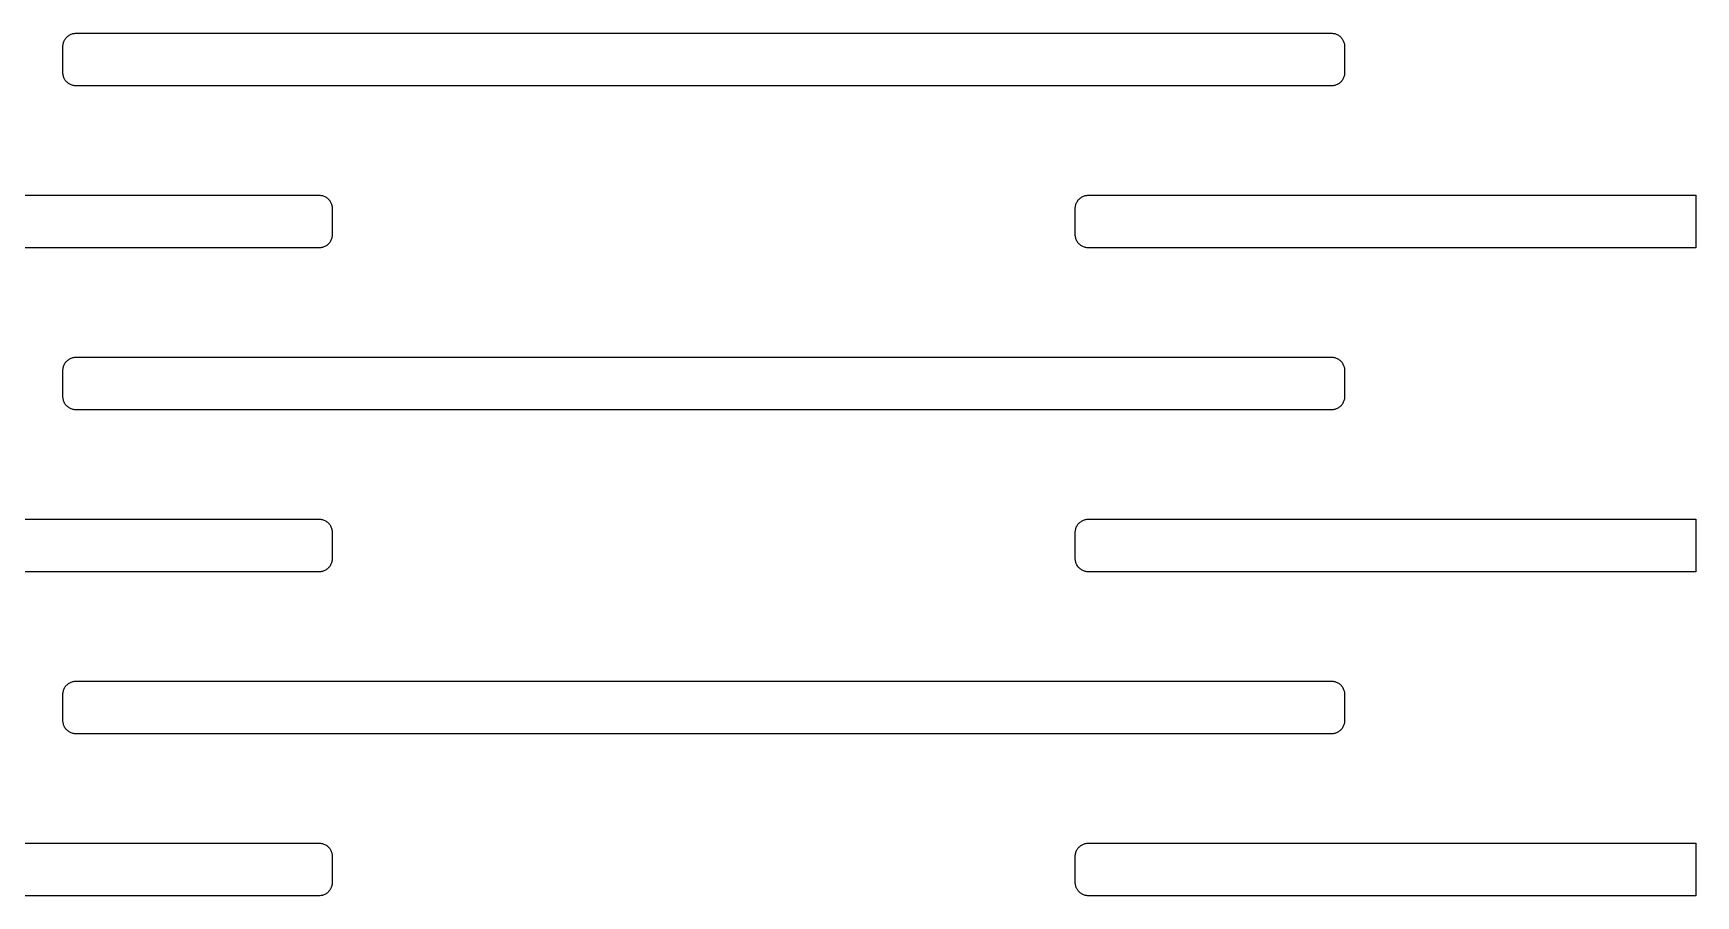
# Model space of a CAD drawing. Header units: metres. Extents: x -218 to 218, y -218 to 218.
# Drawn here: x -45.06 to -4, y 84.68 to 105.98 of the extents above; entities that cross this region are included whole.
import ezdxf

# ---------------------------------------------------------------- set-up
doc = ezdxf.new("R2010")
doc.units = ezdxf.units.M

msp = doc.modelspace()

# ---------------------------------------------------------------- linework, layer by layer
for p, q in [((-44.1882, 105.916), (-44.1713, 105.927)), ((-44.1713, 105.927), (-44.1538, 105.938)), ((-44.1538, 105.938), (-44.1356, 105.947)), ((-44.1356, 105.947), (-44.1168, 105.955)), ((-44.1168, 105.955), (-44.0976, 105.962)), ((-44.0976, 105.962), (-44.078, 105.968)), ((-44.078, 105.968), (-44.0581, 105.972)), ((-44.0581, 105.972), (-44.0379, 105.975)), ((-44.0379, 105.975), (-44.0176, 105.977)), ((-44.0176, 105.977), (-43.9972, 105.978)), ((-43.9972, 105.978), (-12.9972, 105.978)), ((-12.9972, 105.978), (-12.9768, 105.977)), ((-12.9768, 105.977), (-12.9565, 105.975)), ((-12.9565, 105.975), (-12.9363, 105.972)), ((-12.9363, 105.972), (-12.9164, 105.968)), ((-12.9164, 105.968), (-12.8968, 105.962)), ((-12.8968, 105.962), (-12.8775, 105.955)), ((-12.8775, 105.955), (-12.8588, 105.947)), ((-12.8588, 105.947), (-12.8406, 105.938)), ((-12.8406, 105.938), (-12.823, 105.927)), ((-12.823, 105.927), (-12.8062, 105.916)), ((-44.3222, 105.653), (-44.3215, 105.673)), ((-44.3222, 105.003), (-44.3222, 105.653)), ((-44.3215, 105.673), (-44.3196, 105.694)), ((-44.3196, 105.694), (-44.3164, 105.714)), ((-44.3164, 105.714), (-44.312, 105.734)), ((-44.312, 105.734), (-44.3063, 105.753)), ((-44.3063, 105.753), (-44.2994, 105.772)), ((-44.2994, 105.772), (-44.2913, 105.791)), ((-44.2913, 105.791), (-44.282, 105.809)), ((-44.282, 105.809), (-44.2716, 105.827)), ((-44.2716, 105.827), (-44.2601, 105.844)), ((-44.2601, 105.844), (-44.2476, 105.86)), ((-44.2476, 105.86), (-44.2341, 105.875)), ((-44.2341, 105.875), (-44.2197, 105.89)), ((-44.2197, 105.89), (-44.2044, 105.903)), ((-44.2044, 105.903), (-44.1882, 105.916)), ((-12.8062, 105.916), (-12.79, 105.903)), ((-12.79, 105.903), (-12.7747, 105.89)), ((-12.7747, 105.89), (-12.7603, 105.875)), ((-12.7603, 105.875), (-12.7468, 105.86)), ((-12.7468, 105.86), (-12.7343, 105.844)), ((-12.7343, 105.844), (-12.7228, 105.827)), ((-12.7228, 105.827), (-12.7124, 105.809)), ((-12.7124, 105.809), (-12.7031, 105.791)), ((-12.7031, 105.791), (-12.695, 105.772)), ((-12.695, 105.772), (-12.6881, 105.753)), ((-12.6881, 105.753), (-12.6824, 105.734)), ((-12.6824, 105.734), (-12.6779, 105.714)), ((-12.6779, 105.714), (-12.6748, 105.694)), ((-12.6748, 105.694), (-12.6728, 105.673)), ((-12.6728, 105.673), (-12.6722, 105.653)), ((-12.6722, 105.653), (-12.6722, 105.003)), ((-44.3215, 104.982), (-44.3222, 105.003)), ((-44.3196, 104.962), (-44.3215, 104.982)), ((-44.3164, 104.942), (-44.3196, 104.962)), ((-44.312, 104.922), (-44.3164, 104.942)), ((-44.3063, 104.902), (-44.312, 104.922)), ((-44.2994, 104.883), (-44.3063, 104.902)), ((-44.2913, 104.864), (-44.2994, 104.883)), ((-44.282, 104.846), (-44.2913, 104.864)), ((-44.2716, 104.829), (-44.282, 104.846)), ((-44.2601, 104.812), (-44.2716, 104.829)), ((-44.2476, 104.796), (-44.2601, 104.812)), ((-44.2341, 104.78), (-44.2476, 104.796)), ((-44.2197, 104.766), (-44.2341, 104.78)), ((-44.2044, 104.752), (-44.2197, 104.766)), ((-44.1882, 104.74), (-44.2044, 104.752)), ((-44.1713, 104.728), (-44.1882, 104.74)), ((-44.1538, 104.718), (-44.1713, 104.728)), ((-44.1356, 104.709), (-44.1538, 104.718)), ((-44.1168, 104.701), (-44.1356, 104.709)), ((-44.0976, 104.694), (-44.1168, 104.701)), ((-44.078, 104.688), (-44.0976, 104.694)), ((-12.8968, 104.694), (-12.9164, 104.688)), ((-12.8775, 104.701), (-12.8968, 104.694)), ((-12.8588, 104.709), (-12.8775, 104.701)), ((-12.8406, 104.718), (-12.8588, 104.709)), ((-12.823, 104.728), (-12.8406, 104.718)), ((-12.8062, 104.74), (-12.823, 104.728)), ((-12.79, 104.752), (-12.8062, 104.74)), ((-12.7747, 104.766), (-12.79, 104.752)), ((-12.7603, 104.78), (-12.7747, 104.766)), ((-12.7468, 104.796), (-12.7603, 104.78)), ((-12.7343, 104.812), (-12.7468, 104.796)), ((-12.7228, 104.829), (-12.7343, 104.812)), ((-12.7124, 104.846), (-12.7228, 104.829)), ((-12.7031, 104.864), (-12.7124, 104.846)), ((-12.695, 104.883), (-12.7031, 104.864)), ((-12.6881, 104.902), (-12.695, 104.883)), ((-12.6824, 104.922), (-12.6881, 104.902)), ((-12.6779, 104.942), (-12.6824, 104.922)), ((-12.6748, 104.962), (-12.6779, 104.942)), ((-12.6728, 104.982), (-12.6748, 104.962)), ((-12.6722, 105.003), (-12.6728, 104.982)), ((-44.0581, 104.684), (-44.078, 104.688)), ((-44.0379, 104.68), (-44.0581, 104.684)), ((-44.0176, 104.678), (-44.0379, 104.68)), ((-43.9972, 104.678), (-44.0176, 104.678)), ((-12.9972, 104.678), (-43.9972, 104.678)), ((-12.9768, 104.678), (-12.9972, 104.678)), ((-12.9565, 104.68), (-12.9768, 104.678)), ((-12.9363, 104.684), (-12.9565, 104.68)), ((-12.9164, 104.688), (-12.9363, 104.684)), ((-68.9972, 101.978), (-37.9972, 101.978)), ((-37.9972, 101.978), (-37.9768, 101.977)), ((-37.9768, 101.977), (-37.9565, 101.975)), ((-37.9565, 101.975), (-37.9363, 101.972)), ((-37.9363, 101.972), (-37.9164, 101.968)), ((-37.9164, 101.968), (-37.8968, 101.962)), ((-37.8968, 101.962), (-37.8775, 101.955)), ((-37.8775, 101.955), (-37.8588, 101.947)), ((-37.8588, 101.947), (-37.8406, 101.938)), ((-37.8406, 101.938), (-37.8231, 101.927)), ((-37.8231, 101.927), (-37.8062, 101.916)), ((-37.8062, 101.916), (-37.79, 101.903)), ((-37.79, 101.903), (-37.7747, 101.89)), ((-37.7747, 101.89), (-37.7603, 101.875)), ((-37.7603, 101.875), (-37.7468, 101.86)), ((-37.7468, 101.86), (-37.7343, 101.844)), ((-37.7343, 101.844), (-37.7228, 101.827)), ((-37.7228, 101.827), (-37.7124, 101.809)), ((-19.282, 101.809), (-19.2716, 101.827)), ((-19.2716, 101.827), (-19.2601, 101.844)), ((-19.2601, 101.844), (-19.2476, 101.86)), ((-19.2476, 101.86), (-19.2341, 101.875)), ((-19.2341, 101.875), (-19.2197, 101.89)), ((-19.2197, 101.89), (-19.2044, 101.903)), ((-19.2044, 101.903), (-19.1882, 101.916)), ((-19.1882, 101.916), (-19.1713, 101.927)), ((-19.1713, 101.927), (-19.1538, 101.938)), ((-19.1538, 101.938), (-19.1356, 101.947)), ((-19.1356, 101.947), (-19.1168, 101.955)), ((-19.1168, 101.955), (-19.0976, 101.962)), ((-19.0976, 101.962), (-19.078, 101.968)), ((-19.078, 101.968), (-19.0581, 101.972)), ((-19.0581, 101.972), (-19.0379, 101.975)), ((-19.0379, 101.975), (-19.0176, 101.977)), ((-19.0176, 101.977), (-18.9972, 101.978)), ((-18.9972, 101.978), (-4, 101.978)), ((-4, 101.978), (-4, 100.678)), ((-37.7124, 101.809), (-37.7031, 101.791)), ((-37.7031, 101.791), (-37.695, 101.772)), ((-37.695, 101.772), (-37.6881, 101.753)), ((-37.6881, 101.753), (-37.6824, 101.734)), ((-37.6824, 101.734), (-37.6779, 101.714)), ((-37.6779, 101.714), (-37.6748, 101.694)), ((-37.6748, 101.694), (-37.6728, 101.673)), ((-37.6728, 101.673), (-37.6722, 101.653)), ((-37.6722, 101.653), (-37.6722, 101.003)), ((-19.3222, 101.653), (-19.3215, 101.673)), ((-19.3222, 101.003), (-19.3222, 101.653)), ((-19.3215, 101.673), (-19.3196, 101.694)), ((-19.3196, 101.694), (-19.3164, 101.714)), ((-19.3164, 101.714), (-19.312, 101.734)), ((-19.312, 101.734), (-19.3063, 101.753)), ((-19.3063, 101.753), (-19.2994, 101.772)), ((-19.2994, 101.772), (-19.2913, 101.791)), ((-19.2913, 101.791), (-19.282, 101.809)), ((-37.6722, 101.003), (-37.6728, 100.982)), ((-19.3215, 100.982), (-19.3222, 101.003)), ((-37.9972, 100.678), (-68.9972, 100.678)), ((-37.9768, 100.678), (-37.9972, 100.678)), ((-37.9565, 100.68), (-37.9768, 100.678)), ((-37.9363, 100.684), (-37.9565, 100.68)), ((-37.9164, 100.688), (-37.9363, 100.684)), ((-37.8968, 100.694), (-37.9164, 100.688)), ((-37.8775, 100.701), (-37.8968, 100.694)), ((-37.8588, 100.709), (-37.8775, 100.701)), ((-37.8406, 100.718), (-37.8588, 100.709)), ((-37.8231, 100.728), (-37.8406, 100.718)), ((-37.8062, 100.74), (-37.8231, 100.728)), ((-37.79, 100.752), (-37.8062, 100.74)), ((-37.7747, 100.766), (-37.79, 100.752)), ((-37.7603, 100.78), (-37.7747, 100.766)), ((-37.7468, 100.796), (-37.7603, 100.78)), ((-37.7343, 100.812), (-37.7468, 100.796)), ((-37.7228, 100.829), (-37.7343, 100.812)), ((-37.7124, 100.846), (-37.7228, 100.829)), ((-37.7031, 100.864), (-37.7124, 100.846)), ((-37.695, 100.883), (-37.7031, 100.864)), ((-37.6881, 100.902), (-37.695, 100.883)), ((-37.6824, 100.922), (-37.6881, 100.902)), ((-37.6779, 100.942), (-37.6824, 100.922)), ((-37.6748, 100.962), (-37.6779, 100.942)), ((-37.6728, 100.982), (-37.6748, 100.962)), ((-19.3196, 100.962), (-19.3215, 100.982)), ((-19.3164, 100.942), (-19.3196, 100.962)), ((-19.312, 100.922), (-19.3164, 100.942)), ((-19.3063, 100.902), (-19.312, 100.922)), ((-19.2994, 100.883), (-19.3063, 100.902)), ((-19.2913, 100.864), (-19.2994, 100.883)), ((-19.282, 100.846), (-19.2913, 100.864)), ((-19.2716, 100.829), (-19.282, 100.846)), ((-19.2601, 100.812), (-19.2716, 100.829)), ((-19.2476, 100.796), (-19.2601, 100.812)), ((-19.2341, 100.78), (-19.2476, 100.796)), ((-19.2197, 100.766), (-19.2341, 100.78)), ((-19.2044, 100.752), (-19.2197, 100.766)), ((-19.1882, 100.74), (-19.2044, 100.752)), ((-19.1713, 100.728), (-19.1882, 100.74)), ((-19.1538, 100.718), (-19.1713, 100.728)), ((-19.1356, 100.709), (-19.1538, 100.718)), ((-19.1168, 100.701), (-19.1356, 100.709)), ((-19.0976, 100.694), (-19.1168, 100.701)), ((-19.078, 100.688), (-19.0976, 100.694)), ((-19.0581, 100.684), (-19.078, 100.688)), ((-19.0379, 100.68), (-19.0581, 100.684)), ((-19.0176, 100.678), (-19.0379, 100.68)), ((-18.9972, 100.678), (-19.0176, 100.678)), ((-4, 100.678), (-18.9972, 100.678)), ((-44.3196, 97.6935), (-44.3164, 97.7137)), ((-44.3164, 97.7137), (-44.312, 97.7336)), ((-44.312, 97.7336), (-44.3063, 97.7532)), ((-44.3063, 97.7532), (-44.2994, 97.7724)), ((-44.2994, 97.7724), (-44.2913, 97.7912)), ((-44.2913, 97.7912), (-44.282, 97.8094)), ((-44.282, 97.8094), (-44.2716, 97.8269)), ((-44.2716, 97.8269), (-44.2601, 97.8438)), ((-44.2601, 97.8438), (-44.2476, 97.86)), ((-44.2476, 97.86), (-44.2341, 97.8753)), ((-44.2341, 97.8753), (-44.2197, 97.8897)), ((-44.2197, 97.8897), (-44.2044, 97.9032)), ((-44.2044, 97.9032), (-44.1882, 97.9157)), ((-44.1882, 97.9157), (-44.1713, 97.9272)), ((-44.1713, 97.9272), (-44.1538, 97.9376)), ((-44.1538, 97.9376), (-44.1356, 97.9469)), ((-44.1356, 97.9469), (-44.1168, 97.955)), ((-44.1168, 97.955), (-44.0976, 97.9619)), ((-44.0976, 97.9619), (-44.078, 97.9676)), ((-44.078, 97.9676), (-44.0581, 97.972)), ((-44.0581, 97.972), (-44.0379, 97.9752)), ((-44.0379, 97.9752), (-44.0176, 97.9772)), ((-44.0176, 97.9772), (-43.9972, 97.9778)), ((-43.9972, 97.9778), (-12.9972, 97.9778)), ((-12.9972, 97.9778), (-12.9768, 97.9772)), ((-12.9768, 97.9772), (-12.9565, 97.9752)), ((-12.9565, 97.9752), (-12.9363, 97.972)), ((-12.9363, 97.972), (-12.9164, 97.9676)), ((-12.9164, 97.9676), (-12.8968, 97.9619)), ((-12.8968, 97.9619), (-12.8775, 97.955)), ((-12.8775, 97.955), (-12.8588, 97.9469)), ((-12.8588, 97.9469), (-12.8406, 97.9376)), ((-12.8406, 97.9376), (-12.823, 97.9272)), ((-12.823, 97.9272), (-12.8062, 97.9157)), ((-12.8062, 97.9157), (-12.79, 97.9032)), ((-12.79, 97.9032), (-12.7747, 97.8897)), ((-12.7747, 97.8897), (-12.7603, 97.8753)), ((-12.7603, 97.8753), (-12.7468, 97.86)), ((-12.7468, 97.86), (-12.7343, 97.8438)), ((-12.7343, 97.8438), (-12.7228, 97.8269)), ((-12.7228, 97.8269), (-12.7124, 97.8094)), ((-12.7124, 97.8094), (-12.7031, 97.7912)), ((-12.7031, 97.7912), (-12.695, 97.7724)), ((-12.695, 97.7724), (-12.6881, 97.7532)), ((-12.6881, 97.7532), (-12.6824, 97.7336)), ((-12.6824, 97.7336), (-12.6779, 97.7137)), ((-12.6779, 97.7137), (-12.6748, 97.6935)), ((-44.3222, 97.6528), (-44.3215, 97.6732)), ((-44.3222, 97.0028), (-44.3222, 97.6528)), ((-44.3215, 97.6732), (-44.3196, 97.6935)), ((-12.6748, 97.6935), (-12.6728, 97.6732)), ((-12.6728, 97.6732), (-12.6722, 97.6528)), ((-12.6722, 97.6528), (-12.6722, 97.0028)), ((-44.3215, 96.9824), (-44.3222, 97.0028)), ((-44.3196, 96.9621), (-44.3215, 96.9824)), ((-44.3164, 96.9419), (-44.3196, 96.9621)), ((-44.312, 96.922), (-44.3164, 96.9419)), ((-44.3063, 96.9024), (-44.312, 96.922)), ((-44.2994, 96.8831), (-44.3063, 96.9024)), ((-12.6881, 96.9024), (-12.695, 96.8831)), ((-12.6824, 96.922), (-12.6881, 96.9024)), ((-12.6779, 96.9419), (-12.6824, 96.922)), ((-12.6748, 96.9621), (-12.6779, 96.9419)), ((-12.6728, 96.9824), (-12.6748, 96.9621)), ((-12.6722, 97.0028), (-12.6728, 96.9824)), ((-44.2913, 96.8644), (-44.2994, 96.8831)), ((-44.282, 96.8462), (-44.2913, 96.8644)), ((-44.2716, 96.8287), (-44.282, 96.8462)), ((-44.2601, 96.8118), (-44.2716, 96.8287)), ((-44.2476, 96.7956), (-44.2601, 96.8118)), ((-44.2341, 96.7803), (-44.2476, 96.7956)), ((-44.2197, 96.7659), (-44.2341, 96.7803)), ((-44.2044, 96.7524), (-44.2197, 96.7659)), ((-44.1882, 96.7399), (-44.2044, 96.7524)), ((-44.1713, 96.7284), (-44.1882, 96.7399)), ((-44.1538, 96.718), (-44.1713, 96.7284)), ((-44.1356, 96.7087), (-44.1538, 96.718)), ((-44.1168, 96.7006), (-44.1356, 96.7087)), ((-44.0976, 96.6937), (-44.1168, 96.7006)), ((-44.078, 96.688), (-44.0976, 96.6937)), ((-44.0581, 96.6835), (-44.078, 96.688)), ((-44.0379, 96.6804), (-44.0581, 96.6835)), ((-44.0176, 96.6784), (-44.0379, 96.6804)), ((-43.9972, 96.6778), (-44.0176, 96.6784)), ((-12.9972, 96.6778), (-43.9972, 96.6778)), ((-12.9768, 96.6784), (-12.9972, 96.6778)), ((-12.9565, 96.6804), (-12.9768, 96.6784)), ((-12.9363, 96.6835), (-12.9565, 96.6804)), ((-12.9164, 96.688), (-12.9363, 96.6835)), ((-12.8968, 96.6937), (-12.9164, 96.688)), ((-12.8775, 96.7006), (-12.8968, 96.6937)), ((-12.8588, 96.7087), (-12.8775, 96.7006)), ((-12.8406, 96.718), (-12.8588, 96.7087)), ((-12.823, 96.7284), (-12.8406, 96.718)), ((-12.8062, 96.7399), (-12.823, 96.7284)), ((-12.79, 96.7524), (-12.8062, 96.7399)), ((-12.7747, 96.7659), (-12.79, 96.7524)), ((-12.7603, 96.7803), (-12.7747, 96.7659)), ((-12.7468, 96.7956), (-12.7603, 96.7803)), ((-12.7343, 96.8118), (-12.7468, 96.7956)), ((-12.7228, 96.8287), (-12.7343, 96.8118)), ((-12.7124, 96.8462), (-12.7228, 96.8287)), ((-12.7031, 96.8644), (-12.7124, 96.8462)), ((-12.695, 96.8831), (-12.7031, 96.8644)), ((-68.9972, 93.9778), (-37.9972, 93.9778)), ((-37.9972, 93.9778), (-37.9768, 93.9772)), ((-37.9768, 93.9772), (-37.9565, 93.9752)), ((-37.9565, 93.9752), (-37.9363, 93.972)), ((-37.9363, 93.972), (-37.9164, 93.9676)), ((-37.9164, 93.9676), (-37.8968, 93.9619)), ((-37.8968, 93.9619), (-37.8775, 93.955)), ((-37.8775, 93.955), (-37.8588, 93.9469)), ((-37.8588, 93.9469), (-37.8406, 93.9376)), ((-37.8406, 93.9376), (-37.8231, 93.9272)), ((-37.8231, 93.9272), (-37.8062, 93.9157)), ((-37.8062, 93.9157), (-37.79, 93.9032)), ((-37.79, 93.9032), (-37.7747, 93.8897)), ((-37.7747, 93.8897), (-37.7603, 93.8753)), ((-37.7603, 93.8753), (-37.7468, 93.86)), ((-37.7468, 93.86), (-37.7343, 93.8438)), ((-37.7343, 93.8438), (-37.7228, 93.8269)), ((-37.7228, 93.8269), (-37.7124, 93.8094)), ((-37.7124, 93.8094), (-37.7031, 93.7912)), ((-37.7031, 93.7912), (-37.695, 93.7724)), ((-37.695, 93.7724), (-37.6881, 93.7532)), ((-37.6881, 93.7532), (-37.6824, 93.7336)), ((-37.6824, 93.7336), (-37.6779, 93.7137)), ((-37.6779, 93.7137), (-37.6748, 93.6935)), ((-37.6748, 93.6935), (-37.6728, 93.6732)), ((-37.6728, 93.6732), (-37.6722, 93.6528)), ((-37.6722, 93.6528), (-37.6722, 93.0028)), ((-19.3222, 93.6528), (-19.3215, 93.6732)), ((-19.3222, 93.0028), (-19.3222, 93.6528)), ((-19.3215, 93.6732), (-19.3196, 93.6935)), ((-19.3196, 93.6935), (-19.3164, 93.7137)), ((-19.3164, 93.7137), (-19.312, 93.7336)), ((-19.312, 93.7336), (-19.3063, 93.7532)), ((-19.3063, 93.7532), (-19.2994, 93.7724)), ((-19.2994, 93.7724), (-19.2913, 93.7912)), ((-19.2913, 93.7912), (-19.282, 93.8094)), ((-19.282, 93.8094), (-19.2716, 93.8269)), ((-19.2716, 93.8269), (-19.2601, 93.8438)), ((-19.2601, 93.8438), (-19.2476, 93.86)), ((-19.2476, 93.86), (-19.2341, 93.8753)), ((-19.2341, 93.8753), (-19.2197, 93.8897)), ((-19.2197, 93.8897), (-19.2044, 93.9032)), ((-19.2044, 93.9032), (-19.1882, 93.9157)), ((-19.1882, 93.9157), (-19.1713, 93.9272)), ((-19.1713, 93.9272), (-19.1538, 93.9376)), ((-19.1538, 93.9376), (-19.1356, 93.9469)), ((-19.1356, 93.9469), (-19.1168, 93.955)), ((-19.1168, 93.955), (-19.0976, 93.9619)), ((-19.0976, 93.9619), (-19.078, 93.9676)), ((-19.078, 93.9676), (-19.0581, 93.972)), ((-19.0581, 93.972), (-19.0379, 93.9752)), ((-19.0379, 93.9752), (-19.0176, 93.9772)), ((-19.0176, 93.9772), (-18.9972, 93.9778)), ((-18.9972, 93.9778), (-4, 93.9778)), ((-4, 93.9778), (-4, 92.6778)), ((-37.7468, 92.7956), (-37.7603, 92.7803)), ((-37.7343, 92.8118), (-37.7468, 92.7956)), ((-37.7228, 92.8287), (-37.7343, 92.8118)), ((-37.7124, 92.8462), (-37.7228, 92.8287)), ((-37.7031, 92.8644), (-37.7124, 92.8462)), ((-37.695, 92.8831), (-37.7031, 92.8644)), ((-37.6881, 92.9024), (-37.695, 92.8831)), ((-37.6824, 92.922), (-37.6881, 92.9024)), ((-37.6779, 92.9419), (-37.6824, 92.922)), ((-37.6748, 92.9621), (-37.6779, 92.9419)), ((-37.6728, 92.9824), (-37.6748, 92.9621)), ((-37.6722, 93.0028), (-37.6728, 92.9824)), ((-19.3215, 92.9824), (-19.3222, 93.0028)), ((-19.3196, 92.9621), (-19.3215, 92.9824)), ((-19.3164, 92.9419), (-19.3196, 92.9621)), ((-19.312, 92.922), (-19.3164, 92.9419)), ((-19.3063, 92.9024), (-19.312, 92.922)), ((-19.2994, 92.8831), (-19.3063, 92.9024)), ((-19.2913, 92.8644), (-19.2994, 92.8831)), ((-19.282, 92.8462), (-19.2913, 92.8644)), ((-19.2716, 92.8287), (-19.282, 92.8462)), ((-19.2601, 92.8118), (-19.2716, 92.8287)), ((-19.2476, 92.7956), (-19.2601, 92.8118)), ((-19.2341, 92.7803), (-19.2476, 92.7956)), ((-37.9972, 92.6778), (-68.9972, 92.6778)), ((-37.9768, 92.6784), (-37.9972, 92.6778)), ((-37.9565, 92.6804), (-37.9768, 92.6784)), ((-37.9363, 92.6835), (-37.9565, 92.6804)), ((-37.9164, 92.688), (-37.9363, 92.6835)), ((-37.8968, 92.6937), (-37.9164, 92.688)), ((-37.8775, 92.7006), (-37.8968, 92.6937)), ((-37.8588, 92.7087), (-37.8775, 92.7006)), ((-37.8406, 92.718), (-37.8588, 92.7087)), ((-37.8231, 92.7284), (-37.8406, 92.718)), ((-37.8062, 92.7399), (-37.8231, 92.7284)), ((-37.79, 92.7524), (-37.8062, 92.7399)), ((-37.7747, 92.7659), (-37.79, 92.7524)), ((-37.7603, 92.7803), (-37.7747, 92.7659)), ((-19.2197, 92.7659), (-19.2341, 92.7803)), ((-19.2044, 92.7524), (-19.2197, 92.7659)), ((-19.1882, 92.7399), (-19.2044, 92.7524)), ((-19.1713, 92.7284), (-19.1882, 92.7399)), ((-19.1538, 92.718), (-19.1713, 92.7284)), ((-19.1356, 92.7087), (-19.1538, 92.718)), ((-19.1168, 92.7006), (-19.1356, 92.7087)), ((-19.0976, 92.6937), (-19.1168, 92.7006)), ((-19.078, 92.688), (-19.0976, 92.6937)), ((-19.0581, 92.6835), (-19.078, 92.688)), ((-19.0379, 92.6804), (-19.0581, 92.6835)), ((-19.0176, 92.6784), (-19.0379, 92.6804)), ((-18.9972, 92.6778), (-19.0176, 92.6784)), ((-4, 92.6778), (-18.9972, 92.6778)), ((-44.2044, 89.9032), (-44.1882, 89.9157)), ((-44.1882, 89.9157), (-44.1713, 89.9272)), ((-44.1713, 89.9272), (-44.1538, 89.9376)), ((-44.1538, 89.9376), (-44.1356, 89.9469)), ((-44.1356, 89.9469), (-44.1168, 89.955)), ((-44.1168, 89.955), (-44.0976, 89.9619)), ((-44.0976, 89.9619), (-44.078, 89.9676)), ((-44.078, 89.9676), (-44.0581, 89.972)), ((-44.0581, 89.972), (-44.0379, 89.9752)), ((-44.0379, 89.9752), (-44.0176, 89.9772)), ((-44.0176, 89.9772), (-43.9972, 89.9778)), ((-43.9972, 89.9778), (-12.9972, 89.9778)), ((-12.9972, 89.9778), (-12.9768, 89.9772)), ((-12.9768, 89.9772), (-12.9565, 89.9752)), ((-12.9565, 89.9752), (-12.9363, 89.972)), ((-12.9363, 89.972), (-12.9164, 89.9676)), ((-12.9164, 89.9676), (-12.8968, 89.9619)), ((-12.8968, 89.9619), (-12.8775, 89.955)), ((-12.8775, 89.955), (-12.8588, 89.9469)), ((-12.8588, 89.9469), (-12.8406, 89.9376)), ((-12.8406, 89.9376), (-12.823, 89.9272)), ((-12.823, 89.9272), (-12.8062, 89.9157)), ((-12.8062, 89.9157), (-12.79, 89.9032)), ((-44.3222, 89.6528), (-44.3215, 89.6732)), ((-44.3222, 89.0028), (-44.3222, 89.6528)), ((-44.3215, 89.6732), (-44.3196, 89.6935)), ((-44.3196, 89.6935), (-44.3164, 89.7137)), ((-44.3164, 89.7137), (-44.312, 89.7336)), ((-44.312, 89.7336), (-44.3063, 89.7532)), ((-44.3063, 89.7532), (-44.2994, 89.7724)), ((-44.2994, 89.7724), (-44.2913, 89.7912)), ((-44.2913, 89.7912), (-44.282, 89.8094)), ((-44.282, 89.8094), (-44.2716, 89.8269)), ((-44.2716, 89.8269), (-44.2601, 89.8438)), ((-44.2601, 89.8438), (-44.2476, 89.86)), ((-44.2476, 89.86), (-44.2341, 89.8753)), ((-44.2341, 89.8753), (-44.2197, 89.8897)), ((-44.2197, 89.8897), (-44.2044, 89.9032)), ((-12.79, 89.9032), (-12.7747, 89.8897)), ((-12.7747, 89.8897), (-12.7603, 89.8753)), ((-12.7603, 89.8753), (-12.7468, 89.86)), ((-12.7468, 89.86), (-12.7343, 89.8438)), ((-12.7343, 89.8438), (-12.7228, 89.8269)), ((-12.7228, 89.8269), (-12.7124, 89.8094)), ((-12.7124, 89.8094), (-12.7031, 89.7912)), ((-12.7031, 89.7912), (-12.695, 89.7724)), ((-12.695, 89.7724), (-12.6881, 89.7532)), ((-12.6881, 89.7532), (-12.6824, 89.7336)), ((-12.6824, 89.7336), (-12.6779, 89.7137)), ((-12.6779, 89.7137), (-12.6748, 89.6935)), ((-12.6748, 89.6935), (-12.6728, 89.6732)), ((-12.6728, 89.6732), (-12.6722, 89.6528)), ((-12.6722, 89.6528), (-12.6722, 89.0028)), ((-44.3215, 88.9824), (-44.3222, 89.0028)), ((-44.3196, 88.9621), (-44.3215, 88.9824)), ((-44.3164, 88.9419), (-44.3196, 88.9621)), ((-44.312, 88.922), (-44.3164, 88.9419)), ((-44.3063, 88.9024), (-44.312, 88.922)), ((-44.2994, 88.8831), (-44.3063, 88.9024)), ((-44.2913, 88.8644), (-44.2994, 88.8831)), ((-44.282, 88.8462), (-44.2913, 88.8644)), ((-44.2716, 88.8287), (-44.282, 88.8462)), ((-44.2601, 88.8118), (-44.2716, 88.8287)), ((-44.2476, 88.7956), (-44.2601, 88.8118)), ((-44.2341, 88.7803), (-44.2476, 88.7956)), ((-44.2197, 88.7659), (-44.2341, 88.7803)), ((-44.2044, 88.7524), (-44.2197, 88.7659)), ((-44.1882, 88.7399), (-44.2044, 88.7524)), ((-44.1713, 88.7284), (-44.1882, 88.7399)), ((-44.1538, 88.718), (-44.1713, 88.7284)), ((-44.1356, 88.7087), (-44.1538, 88.718)), ((-44.1168, 88.7006), (-44.1356, 88.7087)), ((-44.0976, 88.6937), (-44.1168, 88.7006)), ((-44.078, 88.688), (-44.0976, 88.6937)), ((-44.0581, 88.6835), (-44.078, 88.688)), ((-44.0379, 88.6804), (-44.0581, 88.6835)), ((-44.0176, 88.6784), (-44.0379, 88.6804)), ((-12.9565, 88.6804), (-12.9768, 88.6784)), ((-12.9363, 88.6835), (-12.9565, 88.6804)), ((-12.9164, 88.688), (-12.9363, 88.6835)), ((-12.8968, 88.6937), (-12.9164, 88.688)), ((-12.8775, 88.7006), (-12.8968, 88.6937)), ((-12.8588, 88.7087), (-12.8775, 88.7006)), ((-12.8406, 88.718), (-12.8588, 88.7087)), ((-12.823, 88.7284), (-12.8406, 88.718)), ((-12.8062, 88.7399), (-12.823, 88.7284)), ((-12.79, 88.7524), (-12.8062, 88.7399)), ((-12.7747, 88.7659), (-12.79, 88.7524)), ((-12.7603, 88.7803), (-12.7747, 88.7659)), ((-12.7468, 88.7956), (-12.7603, 88.7803)), ((-12.7343, 88.8118), (-12.7468, 88.7956)), ((-12.7228, 88.8287), (-12.7343, 88.8118)), ((-12.7124, 88.8462), (-12.7228, 88.8287)), ((-12.7031, 88.8644), (-12.7124, 88.8462)), ((-12.695, 88.8831), (-12.7031, 88.8644)), ((-12.6881, 88.9024), (-12.695, 88.8831)), ((-12.6824, 88.922), (-12.6881, 88.9024)), ((-12.6779, 88.9419), (-12.6824, 88.922)), ((-12.6748, 88.9621), (-12.6779, 88.9419)), ((-12.6728, 88.9824), (-12.6748, 88.9621)), ((-12.6722, 89.0028), (-12.6728, 88.9824)), ((-43.9972, 88.6778), (-44.0176, 88.6784)), ((-12.9972, 88.6778), (-43.9972, 88.6778)), ((-12.9768, 88.6784), (-12.9972, 88.6778)), ((-68.9972, 85.9778), (-37.9972, 85.9778)), ((-37.9972, 85.9778), (-37.9768, 85.9772)), ((-37.9768, 85.9772), (-37.9565, 85.9752)), ((-37.9565, 85.9752), (-37.9363, 85.972)), ((-37.9363, 85.972), (-37.9164, 85.9676)), ((-37.9164, 85.9676), (-37.8968, 85.9619)), ((-37.8968, 85.9619), (-37.8775, 85.955)), ((-37.8775, 85.955), (-37.8588, 85.9469)), ((-37.8588, 85.9469), (-37.8406, 85.9376)), ((-37.8406, 85.9376), (-37.8231, 85.9272)), ((-37.8231, 85.9272), (-37.8062, 85.9157)), ((-37.8062, 85.9157), (-37.79, 85.9032)), ((-37.79, 85.9032), (-37.7747, 85.8897)), ((-37.7747, 85.8897), (-37.7603, 85.8753)), ((-37.7603, 85.8753), (-37.7468, 85.86)), ((-37.7468, 85.86), (-37.7343, 85.8438)), ((-37.7343, 85.8438), (-37.7228, 85.8269)), ((-37.7228, 85.8269), (-37.7124, 85.8094)), ((-37.7124, 85.8094), (-37.7031, 85.7912)), ((-19.2913, 85.7912), (-19.282, 85.8094)), ((-19.282, 85.8094), (-19.2716, 85.8269)), ((-19.2716, 85.8269), (-19.2601, 85.8438)), ((-19.2601, 85.8438), (-19.2476, 85.86)), ((-19.2476, 85.86), (-19.2341, 85.8753)), ((-19.2341, 85.8753), (-19.2197, 85.8897)), ((-19.2197, 85.8897), (-19.2044, 85.9032)), ((-19.2044, 85.9032), (-19.1882, 85.9157)), ((-19.1882, 85.9157), (-19.1713, 85.9272)), ((-19.1713, 85.9272), (-19.1538, 85.9376)), ((-19.1538, 85.9376), (-19.1356, 85.9469)), ((-19.1356, 85.9469), (-19.1168, 85.955)), ((-19.1168, 85.955), (-19.0976, 85.9619)), ((-19.0976, 85.9619), (-19.078, 85.9676)), ((-19.078, 85.9676), (-19.0581, 85.972)), ((-19.0581, 85.972), (-19.0379, 85.9752)), ((-19.0379, 85.9752), (-19.0176, 85.9772)), ((-19.0176, 85.9772), (-18.9972, 85.9778)), ((-18.9972, 85.9778), (-4, 85.9778)), ((-4, 85.9778), (-4, 84.6778)), ((-37.7031, 85.7912), (-37.695, 85.7724)), ((-37.695, 85.7724), (-37.6881, 85.7532)), ((-37.6881, 85.7532), (-37.6824, 85.7336)), ((-37.6824, 85.7336), (-37.6779, 85.7137)), ((-37.6779, 85.7137), (-37.6748, 85.6935)), ((-37.6748, 85.6935), (-37.6728, 85.6732)), ((-37.6728, 85.6732), (-37.6722, 85.6528)), ((-37.6722, 85.6528), (-37.6722, 85.0028)), ((-19.3222, 85.6528), (-19.3215, 85.6732)), ((-19.3222, 85.0028), (-19.3222, 85.6528)), ((-19.3215, 85.6732), (-19.3196, 85.6935)), ((-19.3196, 85.6935), (-19.3164, 85.7137)), ((-19.3164, 85.7137), (-19.312, 85.7336)), ((-19.312, 85.7336), (-19.3063, 85.7532)), ((-19.3063, 85.7532), (-19.2994, 85.7724)), ((-19.2994, 85.7724), (-19.2913, 85.7912)), ((-37.6722, 85.0028), (-37.6728, 84.9824)), ((-19.3215, 84.9824), (-19.3222, 85.0028)), ((-37.9972, 84.6778), (-68.9972, 84.6778)), ((-37.9768, 84.6784), (-37.9972, 84.6778)), ((-37.9565, 84.6804), (-37.9768, 84.6784)), ((-37.9363, 84.6835), (-37.9565, 84.6804)), ((-37.9164, 84.688), (-37.9363, 84.6835)), ((-37.8968, 84.6937), (-37.9164, 84.688)), ((-37.8775, 84.7006), (-37.8968, 84.6937)), ((-37.8588, 84.7087), (-37.8775, 84.7006)), ((-37.8406, 84.718), (-37.8588, 84.7087)), ((-37.8231, 84.7284), (-37.8406, 84.718)), ((-37.8062, 84.7399), (-37.8231, 84.7284)), ((-37.79, 84.7524), (-37.8062, 84.7399)), ((-37.7747, 84.7659), (-37.79, 84.7524)), ((-37.7603, 84.7803), (-37.7747, 84.7659)), ((-37.7468, 84.7956), (-37.7603, 84.7803)), ((-37.7343, 84.8118), (-37.7468, 84.7956)), ((-37.7228, 84.8287), (-37.7343, 84.8118)), ((-37.7124, 84.8462), (-37.7228, 84.8287)), ((-37.7031, 84.8644), (-37.7124, 84.8462)), ((-37.695, 84.8831), (-37.7031, 84.8644)), ((-37.6881, 84.9024), (-37.695, 84.8831)), ((-37.6824, 84.922), (-37.6881, 84.9024)), ((-37.6779, 84.9419), (-37.6824, 84.922)), ((-37.6748, 84.9621), (-37.6779, 84.9419)), ((-37.6728, 84.9824), (-37.6748, 84.9621)), ((-19.3196, 84.9621), (-19.3215, 84.9824)), ((-19.3164, 84.9419), (-19.3196, 84.9621)), ((-19.312, 84.922), (-19.3164, 84.9419)), ((-19.3063, 84.9024), (-19.312, 84.922)), ((-19.2994, 84.8831), (-19.3063, 84.9024)), ((-19.2913, 84.8644), (-19.2994, 84.8831)), ((-19.282, 84.8462), (-19.2913, 84.8644)), ((-19.2716, 84.8287), (-19.282, 84.8462)), ((-19.2601, 84.8118), (-19.2716, 84.8287)), ((-19.2476, 84.7956), (-19.2601, 84.8118)), ((-19.2341, 84.7803), (-19.2476, 84.7956)), ((-19.2197, 84.7659), (-19.2341, 84.7803)), ((-19.2044, 84.7524), (-19.2197, 84.7659)), ((-19.1882, 84.7399), (-19.2044, 84.7524)), ((-19.1713, 84.7284), (-19.1882, 84.7399)), ((-19.1538, 84.718), (-19.1713, 84.7284)), ((-19.1356, 84.7087), (-19.1538, 84.718)), ((-19.1168, 84.7006), (-19.1356, 84.7087)), ((-19.0976, 84.6937), (-19.1168, 84.7006)), ((-19.078, 84.688), (-19.0976, 84.6937)), ((-19.0581, 84.6835), (-19.078, 84.688)), ((-19.0379, 84.6804), (-19.0581, 84.6835)), ((-19.0176, 84.6784), (-19.0379, 84.6804)), ((-18.9972, 84.6778), (-19.0176, 84.6784)), ((-4, 84.6778), (-18.9972, 84.6778))]:
    msp.add_line(p, q)

doc.saveas('drawing.dxf')
